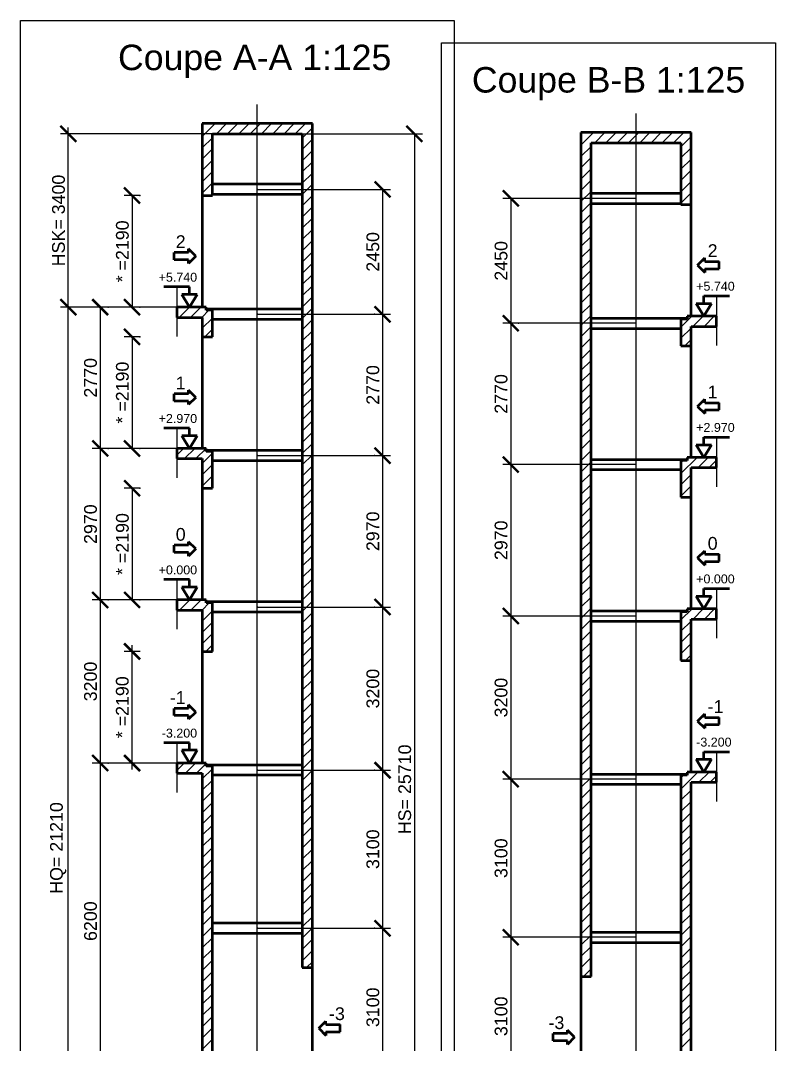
# Model space of a CAD drawing. Header units: millimetres. Extents: x -113 to 79205, y -11371 to 28902.
# Drawn here: x 19947 to 34747, y 8602 to 28684 of the extents above; entities that cross this region are included whole.
import ezdxf
from ezdxf.enums import TextEntityAlignment as Align

# ---------------------------------------------------------------- set-up
doc = ezdxf.new("R2010")
doc.units = ezdxf.units.MM
doc.linetypes.add('AM_ISO08W050', pattern=[18, 12, -1.5, 3, -1.5])
for name, color, linetype, lineweight in [('AM_0', 7, 'Continuous', 50), ('AM_5', 3, 'Continuous', 25), ('LDCar-AM_0', 7, 'Continuous', 50), ('LDCar-AM_6', 2, 'Continuous', 35), ('LDShaft-AM_0', 7, 'Continuous', 50), ('LDShaft-AM_4', 3, 'Continuous', 25), ('LDShaft-AM_5', 3, 'Continuous', 25), ('LDShaft-AM_6', 2, 'Continuous', 35), ('LDShaft-AM_7', 4, 'AM_ISO08W050', 25), ('LDShaft-AM_8', 1, 'Continuous', 25)]:
    doc.layers.add(name, color=color, linetype=linetype, lineweight=lineweight)
doc.layers.add('AM_VIEWS', color=1, linetype='Continuous', lineweight=25, plot=False)
doc.styles.add('LD', font='ARIALUNI.TTF')
doc.dimstyles.new('LIFT', dxfattribs={"dimtxt": 2.5, "dimasz": 2.5, "dimexe": 1.25, "dimexo": 0, "dimgap": 0.5, "dimtad": 1, "dimdec": 0, "dimzin": 1, "dimdsep": 46, "dimtxsty": 'LD', "dimblk": 'ARCHTICK', "dimcen": 0, "dimdle": 1, "dimclrd": 3, "dimclre": 3, "dimclrt": 4, "dimadec": 0, "dimazin": 0, "dimtp": 0.1, "dimtm": 0.1, "dimtfac": 0.71, "dimtdec": 0, "dimtix": 1, "dimtmove": 0, "dimatfit": 3, "dimfxl": 1, "dimtolj": 1, "dimarcsym": 0})

# ---------------------------------------------------------------- blocks, each defined once
blk = doc.blocks.new('LD_20150423125455_00000041')
at = {"layer": 'LDShaft-AM_8'}
for p, q in [((-200, 25654), (56, 25910)), ((-200, 25875), (-165, 25910)), ((77, 25710), (277, 25910)), ((298, 25710), (498, 25910)), ((519, 25710), (719, 25910)), ((740, 25710), (940, 25910)), ((961, 25710), (1161, 25910)), ((1182, 25710), (1382, 25910)), ((1403, 25710), (1603, 25910)), ((1624, 25710), (1824, 25910)), ((1760, 25625), (1960, 25825)), ((-200, 25433), (0, 25633)), ((1760, 25404), (1960, 25604)), ((-200, 25212), (0, 25412)), ((1760, 25183), (1960, 25383)), ((-200, 24991), (0, 25191)), ((1760, 24962), (1960, 25162)), ((-200, 24770), (0, 24970)), ((1760, 24741), (1960, 24941)), ((-200, 24549), (0, 24749)), ((1760, 24520), (1960, 24720)), ((-28, 24500), (0, 24528)), ((1760, 24299), (1960, 24499)), ((1760, 24078), (1960, 24278)), ((1760, 23857), (1960, 24057)), ((1760, 23636), (1960, 23836)), ((1760, 23415), (1960, 23615)), ((1760, 23194), (1960, 23394)), ((1760, 22973), (1960, 23173)), ((1760, 22752), (1960, 22952)), ((1760, 22531), (1960, 22731)), ((1760, 22310), (1960, 22510)), ((-700, 22281), (-671, 22310)), ((-650, 22110), (-450, 22310)), ((-429, 22110), (-229, 22310)), ((-208, 22110), (-68, 22250)), ((-200, 21897), (0, 22097)), ((1760, 22089), (1960, 22289)), ((1760, 21868), (1960, 22068)), ((-146, 21730), (0, 21876)), ((1760, 21647), (1960, 21847)), ((1760, 21426), (1960, 21626)), ((1760, 21205), (1960, 21405)), ((1760, 20984), (1960, 21184)), ((1760, 20763), (1960, 20963)), ((1760, 20543), (1960, 20743)), ((1760, 20322), (1960, 20522)), ((1760, 20101), (1960, 20301)), ((1760, 19880), (1960, 20080)), ((1760, 19659), (1960, 19859)), ((-700, 19408), (-568, 19540)), ((-547, 19340), (-347, 19540)), ((-326, 19340), (-126, 19540)), ((1760, 19438), (1960, 19638)), ((-200, 19245), (0, 19445)), ((1760, 19217), (1960, 19417)), ((-200, 19024), (0, 19224)), ((1760, 18996), (1960, 19196)), ((-200, 18803), (0, 19003)), ((1760, 18775), (1960, 18975)), ((-23, 18760), (0, 18783)), ((1760, 18554), (1960, 18754)), ((1760, 18333), (1960, 18533)), ((1760, 18112), (1960, 18312)), ((1760, 17891), (1960, 18091)), ((1760, 17670), (1960, 17870)), ((1760, 17449), (1960, 17649)), ((1760, 17228), (1960, 17428)), ((1760, 17007), (1960, 17207)), ((1760, 16786), (1960, 16986)), ((1760, 16565), (1960, 16765)), ((-700, 16536), (-666, 16570)), ((-645, 16370), (-445, 16570)), ((-424, 16370), (-224, 16570)), ((-203, 16370), (-63, 16510)), ((1760, 16344), (1960, 16544)), ((-200, 16152), (0, 16352)), ((1760, 16123), (1960, 16323)), ((-200, 15931), (0, 16131)), ((1760, 15902), (1960, 16102)), ((-200, 15710), (0, 15910)), ((1760, 15681), (1960, 15881)), ((-129, 15560), (0, 15689)), ((1760, 15460), (1960, 15660)), ((1760, 15239), (1960, 15439)), ((1760, 15018), (1960, 15218)), ((1760, 14797), (1960, 14997)), ((1760, 14576), (1960, 14776)), ((1760, 14355), (1960, 14555)), ((1760, 14134), (1960, 14334)), ((1760, 13913), (1960, 14113)), ((1760, 13692), (1960, 13892)), ((1760, 13471), (1960, 13671)), ((-700, 13221), (-551, 13370)), ((-530, 13170), (-330, 13370)), ((-309, 13170), (-120, 13359)), ((-200, 13058), (0, 13258)), ((1760, 13250), (1960, 13450)), ((1760, 13030), (1960, 13230)), ((-200, 12837), (0, 13037)), ((1760, 12809), (1960, 13009)), ((-200, 12616), (0, 12816)), ((1760, 12588), (1960, 12788)), ((-200, 12395), (0, 12595)), ((1760, 12367), (1960, 12567)), ((-200, 12174), (0, 12374)), ((1760, 12146), (1960, 12346)), ((-200, 11953), (0, 12153)), ((1760, 11925), (1960, 12125)), ((-200, 11732), (0, 11932)), ((1760, 11704), (1960, 11904)), ((-200, 11511), (0, 11711)), ((1760, 11483), (1960, 11683)), ((-200, 11290), (0, 11490)), ((1760, 11262), (1960, 11462)), ((-200, 11070), (0, 11270)), ((-200, 10849), (0, 11049)), ((1760, 11041), (1960, 11241)), ((1760, 10820), (1960, 11020)), ((-200, 10628), (0, 10828)), ((1760, 10599), (1960, 10799)), ((-200, 10407), (0, 10607)), ((1760, 10378), (1960, 10578)), ((-200, 10186), (0, 10386)), ((1760, 10157), (1960, 10357)), ((-200, 9965), (0, 10165)), ((1760, 9936), (1960, 10136)), ((-200, 9744), (0, 9944)), ((1760, 9715), (1960, 9915)), ((-200, 9523), (0, 9723)), ((1760, 9494), (1960, 9694)), ((-200, 9302), (0, 9502)), ((1847, 9360), (1960, 9473)), ((-200, 9081), (0, 9281)), ((-200, 8860), (0, 9060)), ((-200, 8639), (0, 8839)), ((-200, 8418), (0, 8618)), ((-200, 8197), (0, 8397)), ((-200, 7976), (0, 8176)), ((-200, 7755), (0, 7955))]:
    blk.add_line(p, q, dxfattribs=at)
blk = doc.blocks.new('_ArchTick')
at = {"color": 0, "linetype": 'ByBlock', "const_width": 0.15}
blk.add_lwpolyline([(-0.5, -0.5), (0.5, 0.5)], dxfattribs=at)
blk = doc.blocks.new('*D123')
at = {"layer": 'LDShaft-AM_5', "color": 3, "transparency": 16777216}
for p, q in [((21666, 14121), (21353, 14121)), ((21509, 14121), (21509, 7921)), ((23209, 7921), (21353, 7921))]:
    blk.add_line(p, q, dxfattribs=at)
for p in [(21664, 14121), (23208, 7921)]:
    blk.add_point(p, dxfattribs=at)
at = {"layer": 'LDShaft-AM_5', "color": 3, "transparency": 16777216, "xscale": 312.5, "yscale": 312.5, "zscale": 312.5}
for p, rotation in [((21509, 14121), 90), ((21509, 7921), 270)]:
    blk.add_blockref('_ArchTick', p, dxfattribs=dict(at, rotation=rotation))
at = {"layer": 'LDShaft-AM_5', "color": 4, "transparency": 16777216, "insert": (21447, 11021), "char_height": 250, "attachment_point": 8, "rotation": 90, "style": 'LD'}
blk.add_mtext('6200', dxfattribs=at)
blk = doc.blocks.new('*D124')
at = {"layer": 'LDShaft-AM_5', "color": 3, "transparency": 16777216}
for p, q in [((21666, 17321), (21353, 17321)), ((21509, 17321), (21509, 14121)), ((23209, 14121), (21353, 14121))]:
    blk.add_line(p, q, dxfattribs=at)
for p in [(21664, 17321), (23208, 14121)]:
    blk.add_point(p, dxfattribs=at)
at = {"layer": 'LDShaft-AM_5', "color": 3, "transparency": 16777216, "xscale": 312.5, "yscale": 312.5, "zscale": 312.5}
for p, rotation in [((21509, 17321), 90), ((21509, 14121), 270)]:
    blk.add_blockref('_ArchTick', p, dxfattribs=dict(at, rotation=rotation))
at = {"layer": 'LDShaft-AM_5', "color": 4, "transparency": 16777216, "insert": (21447, 15721), "char_height": 250, "attachment_point": 8, "rotation": 90, "style": 'LD'}
blk.add_mtext('3200', dxfattribs=at)
blk = doc.blocks.new('*D125')
at = {"layer": 'LDShaft-AM_5', "color": 3, "transparency": 16777216}
for p, q in [((21666, 20291), (21353, 20291)), ((21509, 20291), (21509, 17321)), ((23209, 17321), (21353, 17321))]:
    blk.add_line(p, q, dxfattribs=at)
for p in [(21664, 20291), (23208, 17321)]:
    blk.add_point(p, dxfattribs=at)
at = {"layer": 'LDShaft-AM_5', "color": 3, "transparency": 16777216, "xscale": 312.5, "yscale": 312.5, "zscale": 312.5}
for p, rotation in [((21509, 20291), 90), ((21509, 17321), 270)]:
    blk.add_blockref('_ArchTick', p, dxfattribs=dict(at, rotation=rotation))
at = {"layer": 'LDShaft-AM_5', "color": 4, "transparency": 16777216, "insert": (21447, 18806), "char_height": 250, "attachment_point": 8, "rotation": 90, "style": 'LD'}
blk.add_mtext('2970', dxfattribs=at)
blk = doc.blocks.new('*D126')
at = {"layer": 'LDShaft-AM_5', "color": 3, "transparency": 16777216}
for p, q in [((21666, 23061), (21353, 23061)), ((21509, 23061), (21509, 20291)), ((23209, 20291), (21353, 20291))]:
    blk.add_line(p, q, dxfattribs=at)
for p in [(21664, 23061), (23208, 20291)]:
    blk.add_point(p, dxfattribs=at)
at = {"layer": 'LDShaft-AM_5', "color": 3, "transparency": 16777216, "xscale": 312.5, "yscale": 312.5, "zscale": 312.5}
for p, rotation in [((21509, 23061), 90), ((21509, 20291), 270)]:
    blk.add_blockref('_ArchTick', p, dxfattribs=dict(at, rotation=rotation))
at = {"layer": 'LDShaft-AM_5', "color": 4, "transparency": 16777216, "insert": (21447, 21676), "char_height": 250, "attachment_point": 8, "rotation": 90, "style": 'LD'}
blk.add_mtext('2770', dxfattribs=at)
blk = doc.blocks.new('LD_20150423125455_00000042')
at = {"layer": 'LDShaft-AM_0'}
for p, q in [((-40, 25910), (-200, 25910)), ((-200, 25910), (-200, 24500)), ((0, 25910), (-40, 25910)), ((1760, 25910), (0, 25910)), ((1800, 25910), (1760, 25910)), ((1960, 25910), (1800, 25910)), ((1960, 9360), (1960, 25910)), ((0, 25710), (1760, 25710)), ((0, 24500), (0, 25710)), ((1760, 25710), (1760, 9360)), ((-200, 24500), (-200, 22310)), ((-200, 24500), (-40, 24500)), ((-40, 24500), (0, 24500)), ((-700, 22309.9999), (-700, 22109.9999)), ((-200, 22309.9999), (-700, 22309.9999)), ((-120, 22309.9999), (-200, 22309.9999)), ((-120, 22250), (-120, 22309.9999)), ((-700, 22109.9999), (-200, 22109.9999)), ((-200, 22109.9999), (-200, 21730)), ((-40, 22250), (-120, 22250)), ((0, 22250), (-40, 22250)), ((0, 21730), (0, 22250)), ((-200, 21730), (-200, 19540)), ((-200, 21730), (-40, 21730)), ((-40, 21730), (0, 21730)), ((-700, 19539.9999), (-700, 19339.9999)), ((-200, 19539.9999), (-700, 19539.9999)), ((-120, 19539.9999), (-200, 19539.9999)), ((-120, 19480), (-120, 19539.9999)), ((-40, 19480), (-120, 19480)), ((0, 19480), (-40, 19480)), ((0, 18760), (0, 19480)), ((-700, 19339.9999), (-200, 19339.9999)), ((-200, 19339.9999), (-200, 18760)), ((-200, 18760), (-200, 16570)), ((-200, 18760), (-40, 18760)), ((-40, 18760), (0, 18760)), ((-700, 16569.9999), (-700, 16369.9999)), ((-200, 16569.9999), (-700, 16569.9999)), ((-120, 16569.9999), (-200, 16569.9999)), ((-120, 16510), (-120, 16569.9999)), ((-40, 16510), (-120, 16510)), ((0, 16510), (-40, 16510)), ((0, 15560), (0, 16510)), ((-700, 16369.9999), (-200, 16369.9999)), ((-200, 16369.9999), (-200, 15560)), ((-200, 15560), (-200, 13370)), ((-200, 15560), (-40, 15560)), ((-40, 15560), (0, 15560)), ((-700, 13369.9999), (-700, 13169.9999)), ((-200, 13369.9999), (-700, 13369.9999)), ((-120, 13369.9999), (-200, 13369.9999)), ((-120, 13310), (-120, 13369.9999)), ((-40, 13310), (-120, 13310)), ((0, 13310), (-40, 13310)), ((0, 0), (0, 13310)), ((-700, 13169.9999), (-200, 13169.9999)), ((-200, 13169.9999), (-200, -200)), ((1760, 9360), (1800, 9360)), ((1800, 9360), (1960, 9360)), ((1960, 7170), (1960, 9360))]:
    blk.add_line(p, q, dxfattribs=at)
blk = doc.blocks.new('*D128')
at = {"layer": 'LDShaft-AM_5', "color": 3, "transparency": 16777216}
for p, q in [((23709, 26461), (27826, 26461)), ((27669, 26461), (27669, 751)), ((23709, 751), (27826, 751))]:
    blk.add_line(p, q, dxfattribs=at)
for p in [(23711, 26461), (23711, 751)]:
    blk.add_point(p, dxfattribs=at)
at = {"layer": 'LDShaft-AM_5', "color": 3, "transparency": 16777216, "xscale": 312.5, "yscale": 312.5, "zscale": 312.5}
for p, rotation in [((27669, 26461), 90), ((27669, 751), 270)]:
    blk.add_blockref('_ArchTick', p, dxfattribs=dict(at, rotation=rotation))
at = {"layer": 'LDShaft-AM_5', "color": 4, "transparency": 16777216, "insert": (27607, 13606), "char_height": 250, "attachment_point": 8, "rotation": 90, "style": 'LD'}
blk.add_mtext('HS= 25710', dxfattribs=at)
blk = doc.blocks.new('*D129')
at = {"layer": 'Defpoints', "color": 0, "transparency": 16777216}
for p in [(20884, 26461), (23709, 26461), (23576, 23061)]:
    blk.add_point(p, dxfattribs=at)
at = {"layer": 'LDShaft-AM_5', "color": 3, "lineweight": -2, "transparency": 16777216}
for p, q in [((20884, 22936), (20884, 26586)), ((23709, 26461), (20728, 26461)), ((23576, 23061), (20728, 23061))]:
    blk.add_line(p, q, dxfattribs=at)
at = {"layer": 'LDShaft-AM_5', "color": 3, "lineweight": -2, "transparency": 16777216, "xscale": 312.5, "yscale": 312.5, "zscale": 312.5}
for p, rotation in [((20884, 26461), 90), ((20884, 23061), 270)]:
    blk.add_blockref('_ArchTick', p, dxfattribs=dict(at, rotation=rotation))
at = {"layer": 'LDShaft-AM_5', "color": 4, "transparency": 16777216, "insert": (20693, 24761), "char_height": 250, "attachment_point": 5, "rotation": 90, "style": 'LD'}
blk.add_mtext('\\A1;HSK= 3400', dxfattribs=at)
blk = doc.blocks.new('*D131')
at = {"layer": 'Defpoints', "color": 0, "transparency": 16777216}
for p in [(20884, 23061), (23576, 23061), (23709, 1851)]:
    blk.add_point(p, dxfattribs=at)
at = {"layer": 'LDShaft-AM_5', "color": 3, "lineweight": -2, "transparency": 16777216}
for p, q in [((20884, 1726), (20884, 23186)), ((23576, 23061), (20728, 23061)), ((23709, 1851), (20728, 1851))]:
    blk.add_line(p, q, dxfattribs=at)
at = {"layer": 'LDShaft-AM_5', "color": 3, "lineweight": -2, "transparency": 16777216, "xscale": 312.5, "yscale": 312.5, "zscale": 312.5}
for p, rotation in [((20884, 23061), 90), ((20884, 1851), 270)]:
    blk.add_blockref('_ArchTick', p, dxfattribs=dict(at, rotation=rotation))
at = {"layer": 'LDShaft-AM_5', "color": 4, "transparency": 16777216, "insert": (20685, 12456), "char_height": 250, "attachment_point": 5, "rotation": 90, "style": 'LD'}
blk.add_mtext('\\A1;HQ= 21210', dxfattribs=at)
blk = doc.blocks.new('LD_ENTRY_R')
for p, q in [((0, 0), (141, 141)), ((0, 0), (141, -141)), ((141, 70), (141, 141)), ((141, 70), (422, 70)), ((422, -70), (422, 70)), ((141, -70), (422, -70)), ((141, -70), (141, -141))]:
    blk.add_line(p, q)
blk = doc.blocks.new('LD_20150423125455_0000004F')
at = {"layer": 'LDCar-AM_0'}
blk.add_blockref('LD_ENTRY_R', (0, 0), dxfattribs=at)
at = {"layer": 'LDCar-AM_0', "style": 'LD'}
blk.add_text('-3', height=250, dxfattribs=at).set_placement((200, 160))
blk = doc.blocks.new('LD_20150423125455_00000050')
at = {"layer": 'LDShaft-AM_7'}
blk.add_line((0, -22885), (0, 3975), dxfattribs=at)
blk = doc.blocks.new('*D143')
at = {"layer": 'AM_5', "color": 3, "transparency": 16777216}
for p, q in [((24589, 25371), (27201, 25371)), ((27044, 25371), (27044, 22921)), ((26888, 22921), (27201, 22921))]:
    blk.add_line(p, q, dxfattribs=at)
for p in [(24591, 25371), (26889, 22921)]:
    blk.add_point(p, dxfattribs=at)
at = {"layer": 'AM_5', "color": 3, "transparency": 16777216, "xscale": 312.5, "yscale": 312.5, "zscale": 312.5}
for p, rotation in [((27044, 25371), 90), ((27044, 22921), 270)]:
    blk.add_blockref('_ArchTick', p, dxfattribs=dict(at, rotation=rotation))
at = {"layer": 'AM_5', "color": 4, "transparency": 16777216, "insert": (26982, 24146), "char_height": 250, "attachment_point": 8, "rotation": 90, "style": 'LD'}
blk.add_mtext('2450', dxfattribs=at)
blk = doc.blocks.new('*D148')
at = {"layer": 'LDShaft-AM_5', "color": 3, "transparency": 16777216}
for p, q in [((24589, 10881), (27201, 10881)), ((27044, 10881), (27044, 7781)), ((26888, 7781), (27201, 7781))]:
    blk.add_line(p, q, dxfattribs=at)
for p in [(24591, 10881), (26889, 7781)]:
    blk.add_point(p, dxfattribs=at)
at = {"layer": 'LDShaft-AM_5', "color": 3, "transparency": 16777216, "xscale": 312.5, "yscale": 312.5, "zscale": 312.5}
for p, rotation in [((27044, 10881), 90), ((27044, 7781), 270)]:
    blk.add_blockref('_ArchTick', p, dxfattribs=dict(at, rotation=rotation))
at = {"layer": 'LDShaft-AM_5', "color": 4, "transparency": 16777216, "insert": (26982, 9331), "char_height": 250, "attachment_point": 8, "rotation": 90, "style": 'LD'}
blk.add_mtext('3100', dxfattribs=at)
blk = doc.blocks.new('*D149')
at = {"layer": 'LDShaft-AM_5', "color": 3, "transparency": 16777216}
for p, q in [((24589, 13981), (27201, 13981)), ((27044, 13981), (27044, 10881)), ((26888, 10881), (27201, 10881))]:
    blk.add_line(p, q, dxfattribs=at)
for p in [(24591, 13981), (26889, 10881)]:
    blk.add_point(p, dxfattribs=at)
at = {"layer": 'LDShaft-AM_5', "color": 3, "transparency": 16777216, "xscale": 312.5, "yscale": 312.5, "zscale": 312.5}
for p, rotation in [((27044, 13981), 90), ((27044, 10881), 270)]:
    blk.add_blockref('_ArchTick', p, dxfattribs=dict(at, rotation=rotation))
at = {"layer": 'LDShaft-AM_5', "color": 4, "transparency": 16777216, "insert": (26982, 12431), "char_height": 250, "attachment_point": 8, "rotation": 90, "style": 'LD'}
blk.add_mtext('3100', dxfattribs=at)
blk = doc.blocks.new('*D150')
at = {"layer": 'LDShaft-AM_5', "color": 3, "transparency": 16777216}
for p, q in [((24589, 17181), (27201, 17181)), ((27044, 17181), (27044, 13981)), ((26888, 13981), (27201, 13981))]:
    blk.add_line(p, q, dxfattribs=at)
for p in [(24591, 17181), (26889, 13981)]:
    blk.add_point(p, dxfattribs=at)
at = {"layer": 'LDShaft-AM_5', "color": 3, "transparency": 16777216, "xscale": 312.5, "yscale": 312.5, "zscale": 312.5}
for p, rotation in [((27044, 17181), 90), ((27044, 13981), 270)]:
    blk.add_blockref('_ArchTick', p, dxfattribs=dict(at, rotation=rotation))
at = {"layer": 'LDShaft-AM_5', "color": 4, "transparency": 16777216, "insert": (26982, 15581), "char_height": 250, "attachment_point": 8, "rotation": 90, "style": 'LD'}
blk.add_mtext('3200', dxfattribs=at)
blk = doc.blocks.new('*D151')
at = {"layer": 'LDShaft-AM_5', "color": 3, "transparency": 16777216}
for p, q in [((24589, 20151), (27201, 20151)), ((27044, 20151), (27044, 17181)), ((26888, 17181), (27201, 17181))]:
    blk.add_line(p, q, dxfattribs=at)
for p in [(24591, 20151), (26889, 17181)]:
    blk.add_point(p, dxfattribs=at)
at = {"layer": 'LDShaft-AM_5', "color": 3, "transparency": 16777216, "xscale": 312.5, "yscale": 312.5, "zscale": 312.5}
for p, rotation in [((27044, 20151), 90), ((27044, 17181), 270)]:
    blk.add_blockref('_ArchTick', p, dxfattribs=dict(at, rotation=rotation))
at = {"layer": 'LDShaft-AM_5', "color": 4, "transparency": 16777216, "insert": (26982, 18666), "char_height": 250, "attachment_point": 8, "rotation": 90, "style": 'LD'}
blk.add_mtext('2970', dxfattribs=at)
blk = doc.blocks.new('*D152')
at = {"layer": 'LDShaft-AM_5', "color": 3, "transparency": 16777216}
for p, q in [((24589, 22921), (27201, 22921)), ((27044, 22921), (27044, 20151)), ((26888, 20151), (27201, 20151))]:
    blk.add_line(p, q, dxfattribs=at)
for p in [(24591, 22921), (26889, 20151)]:
    blk.add_point(p, dxfattribs=at)
at = {"layer": 'LDShaft-AM_5', "color": 3, "transparency": 16777216, "xscale": 312.5, "yscale": 312.5, "zscale": 312.5}
for p, rotation in [((27044, 22921), 90), ((27044, 20151), 270)]:
    blk.add_blockref('_ArchTick', p, dxfattribs=dict(at, rotation=rotation))
at = {"layer": 'LDShaft-AM_5', "color": 4, "transparency": 16777216, "insert": (26982, 21536), "char_height": 250, "attachment_point": 8, "rotation": 90, "style": 'LD'}
blk.add_mtext('2770', dxfattribs=at)
blk = doc.blocks.new('LD_20150423125455_00000051')
at = {"layer": 'LDShaft-AM_4'}
blk.add_line((-700, 375), (-700, -575.0001), dxfattribs=at)
blk = doc.blocks.new('LD_ENTRY_FLOOR_L')
for p, q in [((-150, 250), (0, 0)), ((0, 0), (150, 250))]:
    blk.add_line(p, q)
at = {"layer": 'AM_0'}
for p, q in [((0, 398), (-500, 398)), ((150, 250), (-150, 250)), ((0, 250), (0, 398))]:
    blk.add_line(p, q, dxfattribs=at)
blk = doc.blocks.new('LD_20150423125455_00000053')
at = {"layer": 'LDCar-AM_0'}
blk.add_blockref('LD_ENTRY_FLOOR_L', (0, 0), dxfattribs=at)
at = {"layer": 'LDCar-AM_0', "style": 'LD'}
blk.add_text('+2.970', height=175, dxfattribs=at).set_placement((150, 500), align=Align.RIGHT)
blk = doc.blocks.new('LD_ENTRY_L')
for p, q in [((-422, -70), (-422, 70)), ((-141, 70), (-422, 70)), ((0, 0), (-141, 141)), ((-141, 70), (-141, 141)), ((0, 0), (-141, -141)), ((-141, -70), (-422, -70)), ((-141, -141), (-141, -70))]:
    blk.add_line(p, q)
blk = doc.blocks.new('LD_20150423125455_00000054')
at = {"layer": 'LDCar-AM_0'}
blk.add_blockref('LD_ENTRY_L', (0, 0), dxfattribs=at)
at = {"layer": 'LDCar-AM_0', "style": 'LD'}
blk.add_text('1', height=250, dxfattribs=at).set_placement((-200, 160), align=Align.RIGHT)
blk = doc.blocks.new('*D156')
at = {"layer": 'AM_5', "color": 3, "transparency": 16777216}
for p, q in [((22291, 22481), (21978, 22481)), ((22134, 22481), (22134, 20291)), ((22291, 20291), (21978, 20291))]:
    blk.add_line(p, q, dxfattribs=at)
for p in [(22289, 22481), (22289, 20291)]:
    blk.add_point(p, dxfattribs=at)
at = {"layer": 'AM_5', "color": 3, "transparency": 16777216, "xscale": 312.5, "yscale": 312.5, "zscale": 312.5}
for p, rotation in [((22134, 22481), 90), ((22134, 20291), 270)]:
    blk.add_blockref('_ArchTick', p, dxfattribs=dict(at, rotation=rotation))
at = {"layer": 'AM_5', "color": 4, "transparency": 16777216, "insert": (22072, 21386), "char_height": 250, "attachment_point": 8, "rotation": 90, "style": 'LD'}
blk.add_mtext('* =2190', dxfattribs=at)
blk = doc.blocks.new('LD_20150423125455_00000055')
at = {"layer": 'LDShaft-AM_4'}
blk.add_line((-700, 375), (-700, -575.0001), dxfattribs=at)
blk = doc.blocks.new('LD_20150423125455_00000057')
at = {"layer": 'LDCar-AM_0'}
blk.add_blockref('LD_ENTRY_L', (0, 0), dxfattribs=at)
at = {"layer": 'LDCar-AM_0', "style": 'LD'}
blk.add_text('2', height=250, dxfattribs=at).set_placement((-200, 160), align=Align.RIGHT)
blk = doc.blocks.new('LD_20150423125455_00000058')
at = {"layer": 'LDCar-AM_0'}
blk.add_blockref('LD_ENTRY_FLOOR_L', (0, 0), dxfattribs=at)
at = {"layer": 'LDCar-AM_0', "style": 'LD'}
blk.add_text('+5.740', height=175, dxfattribs=at).set_placement((150, 500), align=Align.RIGHT)
blk = doc.blocks.new('*D160')
at = {"layer": 'AM_5', "color": 3, "transparency": 16777216}
for p, q in [((22291, 25251), (21978, 25251)), ((22134, 25251), (22134, 23061)), ((22291, 23061), (21978, 23061))]:
    blk.add_line(p, q, dxfattribs=at)
for p in [(22289, 25251), (22289, 23061)]:
    blk.add_point(p, dxfattribs=at)
at = {"layer": 'AM_5', "color": 3, "transparency": 16777216, "xscale": 312.5, "yscale": 312.5, "zscale": 312.5}
for p, rotation in [((22134, 25251), 90), ((22134, 23061), 270)]:
    blk.add_blockref('_ArchTick', p, dxfattribs=dict(at, rotation=rotation))
at = {"layer": 'AM_5', "color": 4, "transparency": 16777216, "insert": (22072, 24156), "char_height": 250, "attachment_point": 8, "rotation": 90, "style": 'LD'}
blk.add_mtext('* =2190', dxfattribs=at)
blk = doc.blocks.new('LD_20150423125455_00000059')
at = {"layer": 'LDShaft-AM_4'}
blk.add_line((-700, 375), (-700, -575.0001), dxfattribs=at)
blk = doc.blocks.new('LD_20150423125455_0000005A')
at = {"layer": 'LDCar-AM_0'}
blk.add_blockref('LD_ENTRY_FLOOR_L', (0, 0), dxfattribs=at)
at = {"layer": 'LDCar-AM_0', "style": 'LD'}
blk.add_text('-3.200', height=175, dxfattribs=at).set_placement((150, 500), align=Align.RIGHT)
blk = doc.blocks.new('LD_20150423125455_0000005B')
at = {"layer": 'LDCar-AM_0'}
blk.add_blockref('LD_ENTRY_L', (0, 0), dxfattribs=at)
at = {"layer": 'LDCar-AM_0', "style": 'LD'}
blk.add_text('-1', height=250, dxfattribs=at).set_placement((-200, 160), align=Align.RIGHT)
blk = doc.blocks.new('*D164')
at = {"layer": 'AM_5', "color": 3, "lineweight": -2, "transparency": 16777216}
for p, q in [((22291, 16311), (21978, 16311)), ((22134, 13996), (22134, 16436)), ((23589, 14121), (21978, 14121))]:
    blk.add_line(p, q, dxfattribs=at)
at = {"layer": 'Defpoints', "color": 0, "transparency": 16777216}
for p in [(22134, 16311), (22291, 16311), (23589, 14121)]:
    blk.add_point(p, dxfattribs=at)
at = {"layer": 'AM_5', "color": 3, "lineweight": -2, "transparency": 16777216, "xscale": 312.5, "yscale": 312.5, "zscale": 312.5}
for p, rotation in [((22134, 16311), 90), ((22134, 14121), 270)]:
    blk.add_blockref('_ArchTick', p, dxfattribs=dict(at, rotation=rotation))
at = {"layer": 'AM_5', "color": 4, "transparency": 16777216, "insert": (21944, 15216), "char_height": 250, "attachment_point": 5, "rotation": 90, "style": 'LD'}
blk.add_mtext('\\A1;* =2190', dxfattribs=at)
blk = doc.blocks.new('LD_20150423125455_0000005D')
at = {"layer": 'LDShaft-AM_4'}
blk.add_line((-700, 375), (-700, -575.0001), dxfattribs=at)
blk = doc.blocks.new('LD_20150423125455_0000005F')
at = {"layer": 'LDCar-AM_0'}
blk.add_blockref('LD_ENTRY_FLOOR_L', (0, 0), dxfattribs=at)
at = {"layer": 'LDCar-AM_0', "style": 'LD'}
blk.add_text('+0.000', height=175, dxfattribs=at).set_placement((150, 500), align=Align.RIGHT)
blk = doc.blocks.new('LD_20150423125455_00000060')
at = {"layer": 'LDCar-AM_0'}
blk.add_blockref('LD_ENTRY_L', (0, 0), dxfattribs=at)
at = {"layer": 'LDCar-AM_0', "style": 'LD'}
blk.add_text('0', height=250, dxfattribs=at).set_placement((-200, 160), align=Align.RIGHT)
blk = doc.blocks.new('*D168')
at = {"layer": 'AM_5', "color": 3, "transparency": 16777216}
for p, q in [((22291, 19511), (21978, 19511)), ((22134, 19511), (22134, 17321)), ((22291, 17321), (21978, 17321))]:
    blk.add_line(p, q, dxfattribs=at)
for p in [(22289, 19511), (22289, 17321)]:
    blk.add_point(p, dxfattribs=at)
at = {"layer": 'AM_5', "color": 3, "transparency": 16777216, "xscale": 312.5, "yscale": 312.5, "zscale": 312.5}
for p, rotation in [((22134, 19511), 90), ((22134, 17321), 270)]:
    blk.add_blockref('_ArchTick', p, dxfattribs=dict(at, rotation=rotation))
at = {"layer": 'AM_5', "color": 4, "transparency": 16777216, "insert": (22072, 18416), "char_height": 250, "attachment_point": 8, "rotation": 90, "style": 'LD'}
blk.add_mtext('* =2190', dxfattribs=at)
blk = doc.blocks.new('LD_20150423125455_00000061')
at = {"layer": 'LDShaft-AM_8'}
for p, q in [((-1960, 25661), (-1711, 25910)), ((-1960, 25882), (-1932, 25910)), ((-1690, 25710), (-1490, 25910)), ((-1469, 25710), (-1269, 25910)), ((-1248, 25710), (-1048, 25910)), ((-1027, 25710), (-827, 25910)), ((-807, 25710), (-607, 25910)), ((-586, 25710), (-386, 25910)), ((-365, 25710), (-165, 25910)), ((-144, 25710), (56, 25910)), ((0, 25633), (200, 25833)), ((-1960, 25440), (-1760, 25640)), ((0, 25412), (200, 25612)), ((-1960, 25219), (-1760, 25419)), ((0, 25191), (200, 25391)), ((-1960, 24998), (-1760, 25198)), ((0, 24970), (200, 25170)), ((-1960, 24777), (-1760, 24977)), ((0, 24749), (200, 24949)), ((-1960, 24557), (-1760, 24757)), ((0, 24528), (200, 24728)), ((-1960, 24336), (-1760, 24536)), ((193, 24500), (200, 24507)), ((-1960, 24115), (-1760, 24315)), ((-1960, 23894), (-1760, 24094)), ((-1960, 23673), (-1760, 23873)), ((-1960, 23452), (-1760, 23652)), ((-1960, 23231), (-1760, 23431)), ((-1960, 23010), (-1760, 23210)), ((-1960, 22789), (-1760, 22989)), ((-1960, 22568), (-1760, 22768)), ((-1960, 22347), (-1760, 22547)), ((-1960, 22126), (-1760, 22326)), ((0, 22097), (213, 22310)), ((234, 22110), (434, 22310)), ((455, 22110), (655, 22310)), ((-1960, 21905), (-1760, 22105)), ((676, 22110), (700, 22134)), ((0, 21876), (200, 22076)), ((-1960, 21684), (-1760, 21884)), ((75, 21730), (200, 21855)), ((-1960, 21463), (-1760, 21663)), ((-1960, 21242), (-1760, 21442)), ((-1960, 21021), (-1760, 21221)), ((-1960, 20800), (-1760, 21000)), ((-1960, 20579), (-1760, 20779)), ((-1960, 20358), (-1760, 20558)), ((-1960, 20137), (-1760, 20337)), ((-1960, 19916), (-1760, 20116)), ((-1960, 19695), (-1760, 19895)), ((-1960, 19474), (-1760, 19674)), ((0, 19224), (316, 19540)), ((0, 19445), (35, 19480)), ((337, 19340), (537, 19540)), ((557, 19340), (700, 19483)), ((-1960, 19253), (-1760, 19453)), ((-1960, 19032), (-1760, 19232)), ((0, 19003), (200, 19203)), ((-1960, 18811), (-1760, 19011)), ((0, 18783), (200, 18983)), ((-1960, 18590), (-1760, 18790)), ((198, 18760), (200, 18762)), ((-1960, 18369), (-1760, 18569)), ((-1960, 18148), (-1760, 18348)), ((-1960, 17927), (-1760, 18127)), ((-1960, 17706), (-1760, 17906)), ((-1960, 17485), (-1760, 17685)), ((-1960, 17264), (-1760, 17464)), ((-1960, 17043), (-1760, 17243)), ((-1960, 16823), (-1760, 17023)), ((-1960, 16602), (-1760, 16802)), ((-1960, 16381), (-1760, 16581)), ((0, 16352), (218, 16570)), ((239, 16370), (439, 16570)), ((460, 16370), (660, 16570)), ((-1960, 16160), (-1760, 16360)), ((0, 16131), (200, 16331)), ((681, 16370), (700, 16389)), ((-1960, 15939), (-1760, 16139)), ((0, 15910), (200, 16110)), ((-1960, 15718), (-1760, 15918)), ((0, 15689), (200, 15889)), ((-1960, 15497), (-1760, 15697)), ((92, 15560), (200, 15668)), ((-1960, 15276), (-1760, 15476)), ((-1960, 15055), (-1760, 15255)), ((-1960, 14834), (-1760, 15034)), ((-1960, 14613), (-1760, 14813)), ((-1960, 14392), (-1760, 14592)), ((-1960, 14171), (-1760, 14371)), ((-1960, 13950), (-1760, 14150)), ((-1960, 13729), (-1760, 13929)), ((-1960, 13508), (-1760, 13708)), ((-1960, 13287), (-1760, 13487)), ((-1960, 13066), (-1760, 13266)), ((0, 13037), (333, 13370)), ((0, 13258), (52, 13310)), ((354, 13170), (554, 13370)), ((575, 13170), (700, 13295)), ((-1960, 12845), (-1760, 13045)), ((0, 12816), (200, 13016)), ((-1960, 12624), (-1760, 12824)), ((0, 12595), (200, 12795)), ((-1960, 12403), (-1760, 12603)), ((0, 12374), (200, 12574)), ((-1960, 12182), (-1760, 12382)), ((0, 12153), (200, 12353)), ((-1960, 11961), (-1760, 12161)), ((0, 11932), (200, 12132)), ((-1960, 11740), (-1760, 11940)), ((0, 11711), (200, 11911)), ((-1960, 11519), (-1760, 11719)), ((0, 11490), (200, 11690)), ((-1960, 11298), (-1760, 11498)), ((0, 11270), (200, 11470)), ((-1960, 11077), (-1760, 11277)), ((0, 11049), (200, 11249)), ((-1960, 10856), (-1760, 11056)), ((0, 10828), (200, 11028)), ((-1960, 10635), (-1760, 10835)), ((0, 10607), (200, 10807)), ((-1960, 10414), (-1760, 10614)), ((0, 10386), (200, 10586)), ((-1960, 10193), (-1760, 10393)), ((0, 10165), (200, 10365)), ((-1960, 9972), (-1760, 10172)), ((0, 9944), (200, 10144)), ((-1960, 9751), (-1760, 9951)), ((0, 9723), (200, 9923)), ((-1960, 9530), (-1760, 9730)), ((0, 9502), (200, 9702)), ((-1910, 9360), (-1760, 9510)), ((0, 9281), (200, 9481)), ((0, 9060), (200, 9260)), ((0, 8839), (200, 9039)), ((0, 8618), (200, 8818)), ((0, 8397), (200, 8597)), ((0, 8176), (200, 8376)), ((0, 7955), (200, 8155))]:
    blk.add_line(p, q, dxfattribs=at)
blk = doc.blocks.new('LD_20150423125455_00000062')
at = {"layer": 'LDShaft-AM_0'}
for p, q in [((-1800, 25910), (-1960, 25910)), ((-1960, 25910), (-1960, 9360)), ((-1760, 25910), (-1800, 25910)), ((0, 25910), (-1760, 25910)), ((40, 25910), (0, 25910)), ((200, 25910), (40, 25910)), ((200, 24500), (200, 25910)), ((-1760, 25710), (0, 25710)), ((-1760, 9360), (-1760, 25710)), ((0, 25710), (0, 24500)), ((0, 24500), (40, 24500)), ((40, 24500), (200, 24500)), ((200, 23362.5), (200, 24500)), ((200, 23337.5), (200, 23362.5)), ((200, 22310), (200, 23337.5)), ((120, 22309.9999), (120, 22250)), ((200, 22309.9999), (120, 22309.9999)), ((700, 22309.9999), (200, 22309.9999)), ((700, 22109.9999), (700, 22309.9999)), ((0, 22250), (0, 21730)), ((40, 22250), (0, 22250)), ((120, 22250), (40, 22250)), ((200, 22109.9999), (700, 22109.9999)), ((200, 21730), (200, 22109.9999)), ((0, 21730), (40, 21730)), ((40, 21730), (200, 21730)), ((200, 20592.5), (200, 21730)), ((200, 20567.5), (200, 20592.5)), ((200, 19540), (200, 20567.5)), ((0, 19480), (0, 18760)), ((40, 19480), (0, 19480)), ((120, 19480), (40, 19480)), ((120, 19539.9999), (120, 19480)), ((200, 19539.9999), (120, 19539.9999)), ((700, 19539.9999), (200, 19539.9999)), ((700, 19339.9999), (700, 19539.9999)), ((200, 19339.9999), (700, 19339.9999)), ((200, 18760), (200, 19339.9999)), ((0, 18760), (40, 18760)), ((40, 18760), (200, 18760)), ((200, 17622.5), (200, 18760)), ((200, 17597.5), (200, 17622.5)), ((200, 16570), (200, 17597.5)), ((0, 16510), (0, 15560)), ((40, 16510), (0, 16510)), ((120, 16510), (40, 16510)), ((120, 16569.9999), (120, 16510)), ((200, 16569.9999), (120, 16569.9999)), ((700, 16569.9999), (200, 16569.9999)), ((700, 16369.9999), (700, 16569.9999)), ((200, 16369.9999), (700, 16369.9999)), ((200, 15560), (200, 16369.9999)), ((0, 15560), (40, 15560)), ((40, 15560), (200, 15560)), ((200, 14422.5), (200, 15560)), ((200, 14397.5), (200, 14422.5)), ((200, 13370), (200, 14397.5)), ((0, 13310), (0, 0)), ((40, 13310), (0, 13310)), ((120, 13310), (40, 13310)), ((120, 13369.9999), (120, 13310)), ((200, 13369.9999), (120, 13369.9999)), ((700, 13369.9999), (200, 13369.9999)), ((700, 13169.9999), (700, 13369.9999)), ((200, 13169.9999), (700, 13169.9999)), ((200, -200), (200, 13169.9999)), ((-1960, 9360), (-1960, 8222.5)), ((-1960, 9360), (-1800, 9360)), ((-1800, 9360), (-1760, 9360)), ((-1960, 8222.5), (-1960, 8197.5)), ((-1960, 8197.5), (-1960, 7170))]:
    blk.add_line(p, q, dxfattribs=at)
blk = doc.blocks.new('LD_20150423125455_0000006F')
at = {"layer": 'LDCar-AM_0'}
blk.add_blockref('LD_ENTRY_L', (0, 0), dxfattribs=at)
at = {"layer": 'LDCar-AM_0', "style": 'LD'}
blk.add_text('-3', height=250, dxfattribs=at).set_placement((-200, 160), align=Align.RIGHT)
blk = doc.blocks.new('LD_20150423125455_00000070')
at = {"layer": 'LDShaft-AM_7'}
blk.add_line((0, -22885), (0, 3975), dxfattribs=at)
blk = doc.blocks.new('*D186')
at = {"layer": 'LDShaft-AM_5', "color": 3, "transparency": 16777216}
for p, q in [((32012, 10705), (29401, 10705)), ((29557, 10705), (29557, 7605)), ((32012, 7605), (29401, 7605))]:
    blk.add_line(p, q, dxfattribs=at)
for p in [(32011, 10705), (32011, 7605)]:
    blk.add_point(p, dxfattribs=at)
at = {"layer": 'LDShaft-AM_5', "color": 3, "transparency": 16777216, "xscale": 312.5, "yscale": 312.5, "zscale": 312.5}
for p, rotation in [((29557, 10705), 90), ((29557, 7605), 270)]:
    blk.add_blockref('_ArchTick', p, dxfattribs=dict(at, rotation=rotation))
at = {"layer": 'LDShaft-AM_5', "color": 4, "transparency": 16777216, "insert": (29495, 9155), "char_height": 250, "attachment_point": 8, "rotation": 90, "style": 'LD'}
blk.add_mtext('3100', dxfattribs=at)
blk = doc.blocks.new('*D187')
at = {"layer": 'LDShaft-AM_5', "color": 3, "transparency": 16777216}
for p, q in [((32012, 13805), (29401, 13805)), ((29557, 13805), (29557, 10705)), ((32012, 10705), (29401, 10705))]:
    blk.add_line(p, q, dxfattribs=at)
for p in [(32011, 13805), (32011, 10705)]:
    blk.add_point(p, dxfattribs=at)
at = {"layer": 'LDShaft-AM_5', "color": 3, "transparency": 16777216, "xscale": 312.5, "yscale": 312.5, "zscale": 312.5}
for p, rotation in [((29557, 13805), 90), ((29557, 10705), 270)]:
    blk.add_blockref('_ArchTick', p, dxfattribs=dict(at, rotation=rotation))
at = {"layer": 'LDShaft-AM_5', "color": 4, "transparency": 16777216, "insert": (29495, 12255), "char_height": 250, "attachment_point": 8, "rotation": 90, "style": 'LD'}
blk.add_mtext('3100', dxfattribs=at)
blk = doc.blocks.new('*D188')
at = {"layer": 'LDShaft-AM_5', "color": 3, "transparency": 16777216}
for p, q in [((32012, 17005), (29401, 17005)), ((29557, 17005), (29557, 13805)), ((32012, 13805), (29401, 13805))]:
    blk.add_line(p, q, dxfattribs=at)
for p in [(32011, 17005), (32011, 13805)]:
    blk.add_point(p, dxfattribs=at)
at = {"layer": 'LDShaft-AM_5', "color": 3, "transparency": 16777216, "xscale": 312.5, "yscale": 312.5, "zscale": 312.5}
for p, rotation in [((29557, 17005), 90), ((29557, 13805), 270)]:
    blk.add_blockref('_ArchTick', p, dxfattribs=dict(at, rotation=rotation))
at = {"layer": 'LDShaft-AM_5', "color": 4, "transparency": 16777216, "insert": (29495, 15405), "char_height": 250, "attachment_point": 8, "rotation": 90, "style": 'LD'}
blk.add_mtext('3200', dxfattribs=at)
blk = doc.blocks.new('*D189')
at = {"layer": 'LDShaft-AM_5', "color": 3, "transparency": 16777216}
for p, q in [((32012, 19975), (29401, 19975)), ((29557, 19975), (29557, 17005)), ((32012, 17005), (29401, 17005))]:
    blk.add_line(p, q, dxfattribs=at)
for p in [(32011, 19975), (32011, 17005)]:
    blk.add_point(p, dxfattribs=at)
at = {"layer": 'LDShaft-AM_5', "color": 3, "transparency": 16777216, "xscale": 312.5, "yscale": 312.5, "zscale": 312.5}
for p, rotation in [((29557, 19975), 90), ((29557, 17005), 270)]:
    blk.add_blockref('_ArchTick', p, dxfattribs=dict(at, rotation=rotation))
at = {"layer": 'LDShaft-AM_5', "color": 4, "transparency": 16777216, "insert": (29495, 18490), "char_height": 250, "attachment_point": 8, "rotation": 90, "style": 'LD'}
blk.add_mtext('2970', dxfattribs=at)
blk = doc.blocks.new('*D190')
at = {"layer": 'LDShaft-AM_5', "color": 3, "transparency": 16777216}
for p, q in [((32012, 22745), (29401, 22745)), ((29557, 22745), (29557, 19975)), ((32012, 19975), (29401, 19975))]:
    blk.add_line(p, q, dxfattribs=at)
for p in [(32011, 22745), (32011, 19975)]:
    blk.add_point(p, dxfattribs=at)
at = {"layer": 'LDShaft-AM_5', "color": 3, "transparency": 16777216, "xscale": 312.5, "yscale": 312.5, "zscale": 312.5}
for p, rotation in [((29557, 22745), 90), ((29557, 19975), 270)]:
    blk.add_blockref('_ArchTick', p, dxfattribs=dict(at, rotation=rotation))
at = {"layer": 'LDShaft-AM_5', "color": 4, "transparency": 16777216, "insert": (29495, 21360), "char_height": 250, "attachment_point": 8, "rotation": 90, "style": 'LD'}
blk.add_mtext('2770', dxfattribs=at)
blk = doc.blocks.new('*D191')
at = {"layer": 'LDShaft-AM_5', "color": 3, "transparency": 16777216}
for p, q in [((32012, 25195), (29401, 25195)), ((29557, 25195), (29557, 22745)), ((29714, 22745), (29401, 22745))]:
    blk.add_line(p, q, dxfattribs=at)
for p in [(32011, 25195), (29712, 22745)]:
    blk.add_point(p, dxfattribs=at)
at = {"layer": 'LDShaft-AM_5', "color": 3, "transparency": 16777216, "xscale": 312.5, "yscale": 312.5, "zscale": 312.5}
for p, rotation in [((29557, 25195), 90), ((29557, 22745), 270)]:
    blk.add_blockref('_ArchTick', p, dxfattribs=dict(at, rotation=rotation))
at = {"layer": 'LDShaft-AM_5', "color": 4, "transparency": 16777216, "insert": (29495, 23970), "char_height": 250, "attachment_point": 8, "rotation": 90, "style": 'LD'}
blk.add_mtext('2450', dxfattribs=at)
blk = doc.blocks.new('LD_20150423125455_00000071')
at = {"layer": 'LDShaft-AM_4'}
blk.add_line((700, 375), (700, -575.0001), dxfattribs=at)
blk = doc.blocks.new('LD_ENTRY_FLOOR_R')
for p, q in [((0, 0), (-150, 250)), ((150, 250), (0, 0))]:
    blk.add_line(p, q)
at = {"layer": 'AM_0'}
for p, q in [((-150, 250), (150, 250)), ((0, 398), (500, 398)), ((0, 250), (0, 398))]:
    blk.add_line(p, q, dxfattribs=at)
blk = doc.blocks.new('LD_20150423125455_00000073')
at = {"layer": 'LDCar-AM_0'}
blk.add_blockref('LD_ENTRY_FLOOR_R', (0, 0), dxfattribs=at)
at = {"layer": 'LDCar-AM_0', "style": 'LD'}
blk.add_text('+2.970', height=175, dxfattribs=at).set_placement((-150, 500))
blk = doc.blocks.new('LD_20150423125455_00000074')
at = {"layer": 'LDCar-AM_0'}
blk.add_blockref('LD_ENTRY_R', (0, 0), dxfattribs=at)
at = {"layer": 'LDCar-AM_0', "style": 'LD'}
blk.add_text('1', height=250, dxfattribs=at).set_placement((200, 160))
blk = doc.blocks.new('LD_20150423125455_00000075')
at = {"layer": 'LDShaft-AM_4'}
blk.add_line((700, 375), (700, -575.0001), dxfattribs=at)
blk = doc.blocks.new('LD_20150423125455_00000077')
at = {"layer": 'LDCar-AM_0'}
blk.add_blockref('LD_ENTRY_R', (0, 0), dxfattribs=at)
at = {"layer": 'LDCar-AM_0', "style": 'LD'}
blk.add_text('2', height=250, dxfattribs=at).set_placement((200, 160))
blk = doc.blocks.new('LD_20150423125455_00000078')
at = {"layer": 'LDCar-AM_0'}
blk.add_blockref('LD_ENTRY_FLOOR_R', (0, 0), dxfattribs=at)
at = {"layer": 'LDCar-AM_0', "style": 'LD'}
blk.add_text('+5.740', height=175, dxfattribs=at).set_placement((-150, 500))
blk = doc.blocks.new('LD_20150423125455_00000079')
at = {"layer": 'LDShaft-AM_4'}
blk.add_line((700, 375), (700, -575.0001), dxfattribs=at)
blk = doc.blocks.new('LD_20150423125455_0000007A')
at = {"layer": 'LDCar-AM_0'}
blk.add_blockref('LD_ENTRY_FLOOR_R', (0, 0), dxfattribs=at)
at = {"layer": 'LDCar-AM_0', "style": 'LD'}
blk.add_text('-3.200', height=175, dxfattribs=at).set_placement((-150, 500))
blk = doc.blocks.new('LD_20150423125455_0000007B')
at = {"layer": 'LDCar-AM_0'}
blk.add_blockref('LD_ENTRY_R', (0, 0), dxfattribs=at)
at = {"layer": 'LDCar-AM_0', "style": 'LD'}
blk.add_text('-1', height=250, dxfattribs=at).set_placement((200, 160))
blk = doc.blocks.new('LD_20150423125455_0000007D')
at = {"layer": 'LDShaft-AM_4'}
blk.add_line((700, 375), (700, -575.0001), dxfattribs=at)
blk = doc.blocks.new('LD_20150423125455_0000007F')
at = {"layer": 'LDCar-AM_0'}
blk.add_blockref('LD_ENTRY_FLOOR_R', (0, 0), dxfattribs=at)
at = {"layer": 'LDCar-AM_0', "style": 'LD'}
blk.add_text('+0.000', height=175, dxfattribs=at).set_placement((-150, 500))
blk = doc.blocks.new('LD_20150423125455_00000080')
at = {"layer": 'LDCar-AM_0'}
blk.add_blockref('LD_ENTRY_R', (0, 0), dxfattribs=at)
at = {"layer": 'LDCar-AM_0', "style": 'LD'}
blk.add_text('0', height=250, dxfattribs=at).set_placement((200, 160))

msp = doc.modelspace()

# ---------------------------------------------------------------- linework, layer by layer
at = {"layer": 'AM_0'}
for p, q in [((25469.3, 25471.2), (23709.3, 25471.2)), ((25469.3, 25271.2), (23709.3, 25271.2)), ((31132.5, 25295), (32892.5, 25295)), ((31132.5, 25095), (32892.5, 25095)), ((25469.3, 23021.2), (23589.3, 23021.2)), ((25469.3, 22821.2), (23709.3, 22821.2)), ((31132.5, 22845), (33012.5, 22845)), ((31132.5, 22645), (32892.5, 22645)), ((25469.3, 20251.2), (23589.3, 20251.2)), ((25469.3, 20051.2), (23709.3, 20051.2)), ((31132.5, 20075), (33012.5, 20075)), ((31132.5, 19875), (32892.5, 19875)), ((25469.3, 17281.2), (23589.3, 17281.2)), ((25469.3, 17081.2), (23709.3, 17081.2)), ((31132.5, 17105), (33012.5, 17105)), ((31132.5, 16905), (32892.5, 16905)), ((25469.3, 14081.2), (23589.3, 14081.2)), ((25469.3, 13881.2), (23709.3, 13881.2)), ((31132.5, 13905), (33012.5, 13905)), ((31132.5, 13705), (32892.5, 13705)), ((25469.3, 10981.2), (23709.3, 10981.2)), ((25469.3, 10781.2), (23709.3, 10781.2)), ((31132.5, 10805), (32892.5, 10805)), ((31132.5, 10605), (32892.5, 10605))]:
    msp.add_line(p, q, dxfattribs=at)
at = {"layer": 'AM_VIEWS'}
for points in [[(19946.8, 28683.5), (28450.5, 28683.5), (28450.5, -625), (19946.8, -625)], [(28200.5, 28244.2), (34747.2, 28244.2), (34747.2, -625), (28200.5, -625)]]:
    msp.add_lwpolyline(points, close=True, dxfattribs=at)

# ---------------------------------------------------------------- block references
at = {"layer": 'LDCar-AM_6'}
for name, p in [('LD_20150423125455_00000057', (23384.3, 24061.2)), ('LD_20150423125455_00000077', (33217.5, 23885)), ('LD_20150423125455_00000058', (23259.3, 23061.2)), ('LD_20150423125455_00000078', (33342.5, 22885)), ('LD_20150423125455_00000054', (23384.3, 21291.2)), ('LD_20150423125455_00000074', (33217.5, 21115)), ('LD_20150423125455_00000053', (23259.3, 20291.2)), ('LD_20150423125455_00000073', (33342.5, 20115)), ('LD_20150423125455_00000060', (23384.3, 18321.2)), ('LD_20150423125455_00000080', (33217.5, 18145)), ('LD_20150423125455_0000005F', (23259.3, 17321.2)), ('LD_20150423125455_0000007F', (33342.5, 17145)), ('LD_20150423125455_0000005B', (23384.3, 15121.2)), ('LD_20150423125455_0000007B', (33217.5, 14945)), ('LD_20150423125455_0000005A', (23259.3, 14121.2)), ('LD_20150423125455_0000007A', (33342.5, 13945)), ('LD_20150423125455_0000004F', (25794.3, 8921.2)), ('LD_20150423125455_0000006F', (30807.5, 8745))]:
    msp.add_blockref(name, p, dxfattribs=at)
at = {"layer": 'LDShaft-AM_6'}
for name, p in [('LD_20150423125455_00000050', (24589.3, 23061.2)), ('LD_20150423125455_00000070', (32012.5, 22885)), ('LD_20150423125455_00000041', (23709.3, 751.2)), ('LD_20150423125455_00000042', (23709.3, 751.2)), ('LD_20150423125455_00000061', (32892.5, 575)), ('LD_20150423125455_00000062', (32892.5, 575)), ('LD_20150423125455_00000055', (23709.3, 23061.2)), ('LD_20150423125455_00000075', (32892.5, 22885)), ('LD_20150423125455_00000051', (23709.3, 20291.2)), ('LD_20150423125455_00000071', (32892.5, 20115)), ('LD_20150423125455_0000005D', (23709.3, 17321.2)), ('LD_20150423125455_0000007D', (32892.5, 17145)), ('LD_20150423125455_00000059', (23709.3, 14121.2)), ('LD_20150423125455_00000079', (32892.5, 13945))]:
    msp.add_blockref(name, p, dxfattribs=at)

# ---------------------------------------------------------------- texts
at = {"layer": 'LDShaft-AM_0', "char_height": 500, "attachment_point": 8, "style": 'LD'}
for s, insert in [('\\fArial Unicode MS|b0|i0|u0;\\C256;Coupe A-A 1:125', (24537.2, 27558.5)), ('\\fArial Unicode MS|b0|i0|u0;\\C256;Coupe B-B 1:125', (31473.8, 27119.2))]:
    msp.add_mtext(s, dxfattribs=dict(at, insert=insert))

# ---------------------------------------------------------------- dimensions: what is measured, and where the dimension line sits
at = {"layer": 'AM_5'}
dim = msp.add_linear_dim(base=(27044.3, 24146.2), p1=(26888, 22921.2), p2=(24589.3, 25371.2), angle=90, dimstyle='LIFT', override={"dimscale": 125, "dimtxt": 2, "dimtix": 1}, dxfattribs=at)
dim.commit()
dim.dimension.update_dxf_attribs({"geometry": '*D143', "text_midpoint": (27044.3, 24146.2)})
for base, p1, p2, picture, middle in [((22134.3, 24156.2), (22290.5, 23061.2), (22290.5, 25251.2), '*D160', (22134.3, 24156.2)), ((22134.3, 21386.2), (22290.5, 20291.2), (22290.5, 22481.2), '*D156', (22134.3, 21386.2)), ((22134.3, 18416.2), (22290.5, 17321.2), (22290.5, 19511.2), '*D168', (22134.3, 18416.2)), ((22134.3, 16311.2), (23589.3, 14121.2), (22290.5, 16311.2), '*D164', (21944.1, 15216.2))]:
    dim = msp.add_linear_dim(base=base, p1=p1, p2=p2, angle=90, text='* =<>', dimstyle='LIFT', override={"dimscale": 125, "dimtxt": 2, "dimtix": 1}, dxfattribs=at)
    dim.commit()
    dim.dimension.update_dxf_attribs({"geometry": picture, "text_midpoint": middle})
at = {"layer": 'LDShaft-AM_5'}
for base, p1, p2, text, picture, middle in [((20884.3, 26461.2), (23575.9, 23061.2), (23709.3, 26461.2), 'HSK= <>', '*D129', (20692.5, 24761.2)), ((27669.3, 13606.2), (23709.3, 751.2), (23709.3, 26461.2), 'HS= <>', '*D128', (27669.3, 13606.2)), ((20884.3, 23061.2), (23709.3, 1851.2), (23575.9, 23061.2), 'HQ= <>', '*D131', (20684.9, 12456.2))]:
    dim = msp.add_linear_dim(base=base, p1=p1, p2=p2, angle=90, text=text, dimstyle='LIFT', override={"dimscale": 125, "dimtxt": 2, "dimtix": 1}, dxfattribs=at)
    dim.commit()
    dim.dimension.update_dxf_attribs({"geometry": picture, "text_midpoint": middle})
for base, p1, p2, picture, middle in [((29557.5, 23970), (29713.7, 22745), (32012.5, 25195), '*D191', (29557.5, 23970)), ((21509.3, 21676.2), (23209.3, 20291.2), (21665.5, 23061.2), '*D126', (21509.3, 21676.2)), ((27044.3, 21536.2), (26888, 20151.2), (24589.3, 22921.2), '*D152', (27044.3, 21536.2)), ((29557.5, 21360), (32012.5, 19975), (32012.5, 22745), '*D190', (29557.5, 21360)), ((21509.3, 18806.2), (23209.3, 17321.2), (21665.5, 20291.2), '*D125', (21509.3, 18806.2)), ((27044.3, 18666.2), (26888, 17181.2), (24589.3, 20151.2), '*D151', (27044.3, 18666.2)), ((29557.5, 18490), (32012.5, 17005), (32012.5, 19975), '*D189', (29557.5, 18490)), ((21509.3, 15721.2), (23209.3, 14121.2), (21665.5, 17321.2), '*D124', (21509.3, 15721.2)), ((27044.3, 15581.2), (26888, 13981.2), (24589.3, 17181.2), '*D150', (27044.3, 15581.2)), ((29557.5, 15405), (32012.5, 13805), (32012.5, 17005), '*D188', (29557.5, 15405)), ((21509.3, 11021.2), (23209.3, 7921.2), (21665.5, 14121.2), '*D123', (21509.3, 11021.2)), ((27044.3, 12431.2), (26888, 10881.2), (24589.3, 13981.2), '*D149', (27044.3, 12431.2)), ((29557.5, 12255), (32012.5, 10705), (32012.5, 13805), '*D187', (29557.5, 12255)), ((27044.3, 9331.2), (26888, 7781.2), (24589.3, 10881.2), '*D148', (27044.3, 9331.2)), ((29557.5, 9155), (32012.5, 7605), (32012.5, 10705), '*D186', (29557.5, 9155))]:
    dim = msp.add_linear_dim(base=base, p1=p1, p2=p2, angle=90, dimstyle='LIFT', override={"dimscale": 125, "dimtxt": 2, "dimtix": 1}, dxfattribs=at)
    dim.commit()
    dim.dimension.update_dxf_attribs({"geometry": picture, "text_midpoint": middle})

doc.saveas('drawing.dxf')
